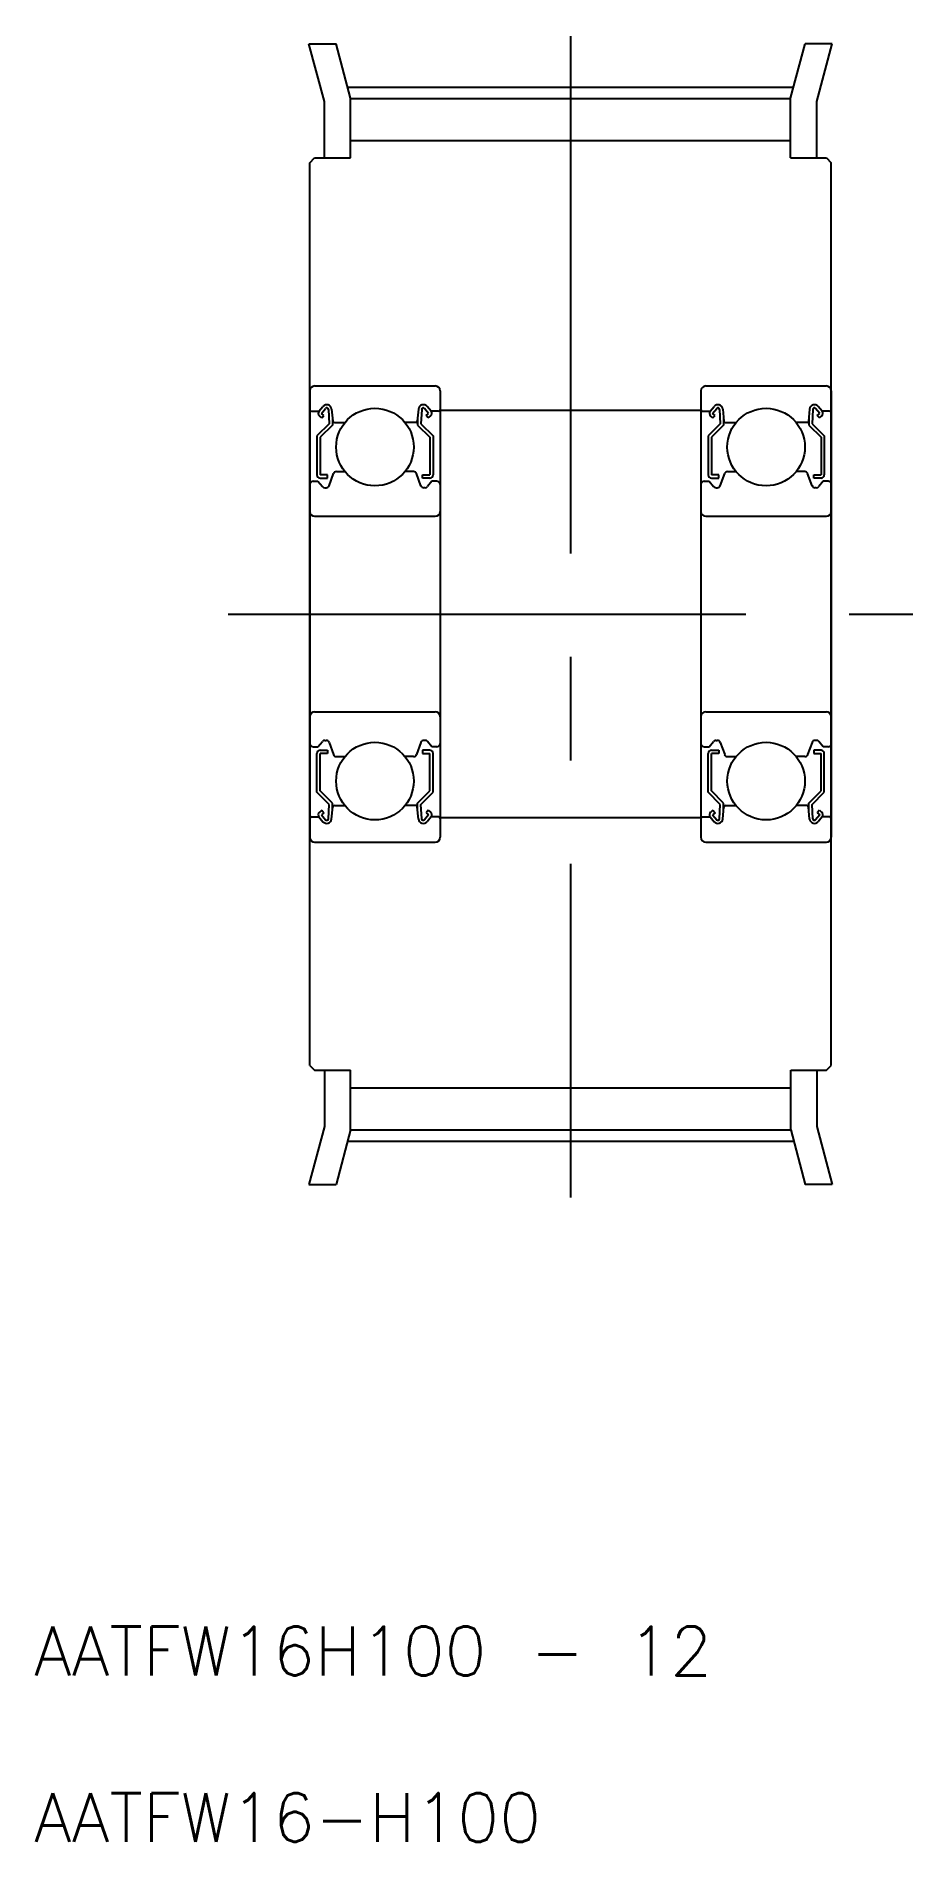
# Model space of a CAD drawing. Extents: x 22 to 76, y 0 to 111.
import ezdxf
from ezdxf.enums import TextEntityAlignment as Align

# ---------------------------------------------------------------- set-up
doc = ezdxf.new("R2010")
doc.units = 0
doc.linetypes.add('CENTER', pattern=[50.8, 31.75, -6.35, 6.35, -6.35])
doc.layers.get('0').update_dxf_attribs({"linetype": 'CONTINUOUS'})
doc.layers.add('CENTER', color=1, linetype='CONTINUOUS')
doc.styles.get("Standard").update_dxf_attribs({"font": 'txt.shx', "bigfont": 'bigfont.shx'})

msp = doc.modelspace()

# ---------------------------------------------------------------- linework, layer by layer
at = {"color": 7, "linetype": 'CONTINUOUS'}
for p, q in [((39.67, 107.12), (38.72, 110.67)), ((38.72, 110.67), (40.38, 110.67)), ((41.27, 107.33), (40.38, 110.67)), ((68.27, 107.33), (69.17, 110.67)), ((70.83, 110.67), (69.17, 110.67)), ((69.88, 107.12), (70.83, 110.67)), ((39.67, 103.67), (39.67, 107.12)), ((41.27, 103.67), (41.27, 107.33)), ((41.27, 107.32), (68.27, 107.32)), ((68.27, 103.67), (68.27, 107.33)), ((69.88, 103.67), (69.88, 107.12)), ((41.27, 104.74), (68.27, 104.74)), ((38.77, 103.37), (39.07, 103.67)), ((38.77, 47.97), (38.77, 103.37)), ((39.07, 103.67), (41.27, 103.67)), ((68.27, 103.67), (70.48, 103.67)), ((70.48, 103.67), (70.77, 103.37)), ((70.77, 47.97), (70.77, 103.37)), ((38.77, 89.37), (38.77, 61.97)), ((39.07, 89.67), (46.47, 89.67)), ((46.77, 89.37), (46.77, 61.97)), ((62.77, 89.37), (62.77, 61.97)), ((63.07, 89.67), (70.47, 89.67)), ((70.77, 89.37), (70.77, 61.97)), ((38.87, 88.12), (39.33, 88.12)), ((39.33, 88.12), (39.58, 88.42)), ((39.51, 87.71), (39.36, 87.84)), ((39.49, 87.99), (39.74, 88.29)), ((39.64, 87.86), (39.49, 87.99)), ((39.51, 87.71), (39.64, 87.86)), ((39.91, 88.23), (39.96, 87.35)), ((40.11, 88.25), (40.18, 87.51)), ((40.16, 87.74), (40.16, 87.27)), ((45.44, 88.25), (45.37, 87.51)), ((45.39, 87.74), (45.39, 87.27)), ((45.64, 88.23), (45.59, 87.35)), ((46.06, 87.99), (45.81, 88.29)), ((45.91, 87.86), (46.06, 87.99)), ((46.04, 87.71), (45.91, 87.86)), ((46.21, 88.12), (45.97, 88.42)), ((46.04, 87.71), (46.19, 87.84)), ((46.67, 88.12), (46.21, 88.12)), ((62.77, 88.17), (46.77, 88.17)), ((62.87, 88.12), (63.33, 88.12)), ((63.33, 88.12), (63.58, 88.42)), ((63.51, 87.71), (63.36, 87.84)), ((63.49, 87.99), (63.74, 88.29)), ((63.64, 87.86), (63.49, 87.99)), ((63.51, 87.71), (63.64, 87.86)), ((63.91, 88.23), (63.96, 87.35)), ((64.11, 88.25), (64.18, 87.51)), ((64.16, 87.74), (64.16, 87.27)), ((69.44, 88.25), (69.37, 87.51)), ((69.39, 87.74), (69.39, 87.27)), ((69.64, 88.23), (69.59, 87.35)), ((70.06, 87.99), (69.81, 88.29)), ((69.91, 87.86), (70.06, 87.99)), ((70.04, 87.71), (69.91, 87.86)), ((70.21, 88.12), (69.97, 88.42)), ((70.04, 87.71), (70.19, 87.84)), ((70.67, 88.12), (70.21, 88.12)), ((39.96, 87.35), (39.21, 86.6)), ((39.21, 86.6), (39.21, 84.22)), ((40.16, 87.27), (39.41, 86.52)), ((39.41, 86.52), (39.41, 84.22)), ((40.28, 87.42), (40.93, 87.42)), ((45.27, 87.42), (44.62, 87.42)), ((45.39, 87.27), (46.14, 86.52)), ((45.59, 87.35), (46.34, 86.6)), ((46.14, 86.52), (46.14, 84.22)), ((46.34, 86.6), (46.34, 84.22)), ((63.96, 87.35), (63.21, 86.6)), ((63.21, 86.6), (63.21, 84.22)), ((64.16, 87.27), (63.41, 86.52)), ((63.41, 86.52), (63.41, 84.22)), ((64.28, 87.42), (64.93, 87.42)), ((69.27, 87.42), (68.62, 87.42)), ((69.39, 87.27), (70.14, 86.52)), ((69.59, 87.35), (70.34, 86.6)), ((70.14, 86.52), (70.14, 84.22)), ((70.34, 86.6), (70.34, 84.22)), ((39.96, 83.55), (40.23, 84.29)), ((40.41, 84.42), (40.93, 84.42)), ((45.14, 84.42), (44.62, 84.42)), ((45.59, 83.55), (45.32, 84.29)), ((63.96, 83.55), (64.23, 84.29)), ((64.41, 84.42), (64.93, 84.42)), ((69.14, 84.42), (68.62, 84.42)), ((69.59, 83.55), (69.32, 84.29)), ((38.97, 83.82), (39.27, 83.82)), ((39.27, 83.82), (39.55, 83.49)), ((39.86, 84.22), (39.41, 84.22)), ((39.41, 84.02), (39.86, 84.02)), ((39.7, 83.42), (39.77, 83.42)), ((39.86, 84.02), (39.86, 84.22)), ((45.69, 84.22), (46.14, 84.22)), ((45.69, 84.02), (45.69, 84.22)), ((46.14, 84.02), (45.69, 84.02)), ((45.85, 83.42), (45.78, 83.42)), ((46.27, 83.82), (46, 83.49)), ((46.57, 83.82), (46.27, 83.82)), ((62.97, 83.82), (63.27, 83.82)), ((63.27, 83.82), (63.55, 83.49)), ((63.86, 84.22), (63.41, 84.22)), ((63.41, 84.02), (63.86, 84.02)), ((63.7, 83.42), (63.77, 83.42)), ((63.86, 84.02), (63.86, 84.22)), ((69.69, 84.02), (69.69, 84.22)), ((69.69, 84.22), (70.14, 84.22)), ((70.14, 84.02), (69.69, 84.02)), ((69.85, 83.42), (69.78, 83.42)), ((70.27, 83.82), (70, 83.49)), ((70.57, 83.82), (70.27, 83.82)), ((39.07, 81.67), (46.47, 81.67)), ((63.07, 81.67), (70.47, 81.67)), ((39.07, 69.67), (46.47, 69.67)), ((63.07, 69.67), (70.47, 69.67)), ((39.27, 67.52), (39.55, 67.85)), ((39.7, 67.92), (39.77, 67.92)), ((39.96, 67.79), (40.23, 67.05)), ((45.59, 67.79), (45.32, 67.05)), ((45.85, 67.92), (45.78, 67.92)), ((46.27, 67.52), (46, 67.85)), ((63.27, 67.52), (63.55, 67.85)), ((63.7, 67.92), (63.77, 67.92)), ((63.96, 67.79), (64.23, 67.05)), ((69.59, 67.79), (69.32, 67.05)), ((69.85, 67.92), (69.78, 67.92)), ((70.27, 67.52), (70, 67.85)), ((38.97, 67.52), (39.27, 67.52)), ((39.21, 64.74), (39.21, 67.12)), ((39.41, 67.32), (39.86, 67.32)), ((39.41, 64.82), (39.41, 67.12)), ((39.86, 67.12), (39.41, 67.12)), ((39.86, 67.32), (39.86, 67.12)), ((40.41, 66.92), (40.93, 66.92)), ((40.54, 66.92), (40.54, 66.92)), ((40.67, 66.92), (40.67, 66.92)), ((45.14, 66.92), (44.62, 66.92)), ((45.69, 67.32), (45.69, 67.12)), ((46.14, 67.32), (45.69, 67.32)), ((45.69, 67.12), (46.14, 67.12)), ((46.14, 64.82), (46.14, 67.12)), ((46.57, 67.52), (46.27, 67.52)), ((46.34, 64.74), (46.34, 67.12)), ((62.97, 67.52), (63.27, 67.52)), ((63.21, 64.74), (63.21, 67.12)), ((63.41, 67.32), (63.86, 67.32)), ((63.86, 67.12), (63.41, 67.12)), ((63.41, 64.82), (63.41, 67.12)), ((63.86, 67.32), (63.86, 67.12)), ((64.41, 66.92), (64.93, 66.92)), ((64.54, 66.92), (64.54, 66.92)), ((64.67, 66.92), (64.67, 66.92)), ((69.14, 66.92), (68.62, 66.92)), ((70.14, 67.32), (69.69, 67.32)), ((69.69, 67.32), (69.69, 67.12)), ((69.69, 67.12), (70.14, 67.12)), ((70.14, 64.82), (70.14, 67.12)), ((70.57, 67.52), (70.27, 67.52)), ((70.34, 64.74), (70.34, 67.12)), ((39.96, 63.99), (39.21, 64.74)), ((40.16, 64.07), (39.41, 64.82)), ((45.39, 64.07), (46.14, 64.82)), ((45.59, 63.99), (46.34, 64.74)), ((63.96, 63.99), (63.21, 64.74)), ((64.16, 64.07), (63.41, 64.82)), ((69.39, 64.07), (70.14, 64.82)), ((69.59, 63.99), (70.34, 64.74)), ((38.87, 63.22), (39.33, 63.22)), ((39.33, 63.22), (39.58, 62.92)), ((39.51, 63.63), (39.36, 63.5)), ((39.64, 63.48), (39.49, 63.35)), ((39.49, 63.35), (39.74, 63.05)), ((39.51, 63.63), (39.64, 63.48)), ((39.91, 63.11), (39.96, 63.99)), ((40.11, 63.09), (40.18, 63.83)), ((40.16, 63.6), (40.16, 64.07)), ((40.28, 63.92), (40.93, 63.92)), ((45.27, 63.92), (44.62, 63.92)), ((45.44, 63.09), (45.37, 63.83)), ((45.39, 63.6), (45.39, 64.07)), ((45.64, 63.11), (45.59, 63.99)), ((46.06, 63.35), (45.81, 63.05)), ((46.04, 63.63), (45.91, 63.48)), ((45.91, 63.48), (46.06, 63.35)), ((46.21, 63.22), (45.97, 62.92)), ((46.04, 63.63), (46.19, 63.5)), ((46.67, 63.22), (46.21, 63.22)), ((62.87, 63.22), (63.33, 63.22)), ((63.33, 63.22), (63.58, 62.92)), ((63.51, 63.63), (63.36, 63.5)), ((63.64, 63.48), (63.49, 63.35)), ((63.49, 63.35), (63.74, 63.05)), ((63.51, 63.63), (63.64, 63.48)), ((63.91, 63.11), (63.96, 63.99)), ((64.11, 63.09), (64.18, 63.83)), ((64.16, 63.6), (64.16, 64.07)), ((64.28, 63.92), (64.93, 63.92)), ((69.27, 63.92), (68.62, 63.92)), ((69.44, 63.09), (69.37, 63.83)), ((69.39, 63.6), (69.39, 64.07)), ((69.64, 63.11), (69.59, 63.99)), ((70.06, 63.35), (69.81, 63.05)), ((70.04, 63.63), (69.91, 63.48)), ((69.91, 63.48), (70.06, 63.35)), ((70.21, 63.22), (69.97, 62.92)), ((70.04, 63.63), (70.19, 63.5)), ((70.67, 63.22), (70.21, 63.22)), ((62.77, 63.17), (46.77, 63.17)), ((39.07, 61.67), (46.47, 61.67)), ((63.07, 61.67), (70.47, 61.67)), ((38.77, 47.97), (39.07, 47.67)), ((39.07, 47.67), (41.27, 47.67)), ((39.67, 47.67), (39.67, 44.22)), ((41.27, 44.01), (41.27, 47.67)), ((68.28, 47.67), (70.48, 47.67)), ((68.28, 44.01), (68.28, 47.67)), ((69.88, 47.67), (69.88, 44.22)), ((70.48, 47.67), (70.77, 47.97)), ((41.27, 46.6), (68.28, 46.6)), ((39.67, 44.22), (38.72, 40.67)), ((41.27, 44.01), (40.38, 40.67)), ((41.27, 44.01), (68.28, 44.01)), ((68.28, 44.01), (69.17, 40.67)), ((69.88, 44.22), (70.83, 40.67)), ((38.72, 40.67), (40.38, 40.67)), ((70.83, 40.67), (69.17, 40.67))]:
    msp.add_line(p, q, dxfattribs=at)
for centre in [(42.77, 85.92), (66.77, 85.92), (42.77, 65.42), (66.77, 65.42)]:
    msp.add_circle(centre, 2.38, dxfattribs=at)
for centre, radius, start, end in [((39.07, 89.37), 0.3, 90, 180), ((46.47, 89.37), 0.3, 0, 90), ((63.07, 89.37), 0.3, 90, 180), ((70.47, 89.37), 0.3, 0, 90), ((38.87, 88.22), 0.1, 180, 270), ((39.49, 87.99), 0.2, 140.002, 230.0863), ((39.81, 88.22), 0.3, 4.9968, 140.002), ((39.81, 88.23), 0.1, 2.8198, 140.0022), ((45.74, 88.22), 0.3, 39.998, 175.0032), ((45.73, 88.23), 0.1, 39.9978, 177.1802), ((46.06, 87.99), 0.2, 309.9137, 39.998), ((46.67, 88.22), 0.1, 270, 0), ((62.87, 88.22), 0.1, 180, 270), ((63.49, 87.99), 0.2, 140.002, 230.0863), ((63.81, 88.22), 0.3, 4.9968, 140.002), ((63.81, 88.23), 0.1, 2.8198, 140.0022), ((69.74, 88.22), 0.3, 39.998, 175.0032), ((69.73, 88.23), 0.1, 39.9978, 177.1802), ((70.06, 87.99), 0.2, 309.9137, 39.998), ((70.67, 88.22), 0.1, 270, 0), ((40.28, 87.52), 0.1, 184.9968, 269.9991), ((45.27, 87.52), 0.1, 270.0009, 355.0032), ((64.28, 87.52), 0.1, 184.9968, 269.9991), ((69.27, 87.52), 0.1, 270.0009, 355.0032), ((40.41, 84.22), 0.2, 90, 159.9916), ((45.14, 84.22), 0.2, 20.0084, 90), ((64.41, 84.22), 0.2, 90, 159.9916), ((69.14, 84.22), 0.2, 20.0084, 90), ((38.97, 83.62), 0.2, 90, 180), ((39.41, 84.22), 0.2, 180, 270), ((39.7, 83.62), 0.2, 219.9952, 270), ((39.77, 83.62), 0.2, 270, 339.9916), ((45.78, 83.62), 0.2, 200.0084, 270), ((45.85, 83.62), 0.2, 270, 320.0048), ((46.14, 84.22), 0.2, 270, 0), ((46.57, 83.62), 0.2, 0, 90), ((62.97, 83.62), 0.2, 90, 180), ((63.41, 84.22), 0.2, 180, 270), ((63.7, 83.62), 0.2, 219.9952, 270), ((63.77, 83.62), 0.2, 270, 339.9916), ((69.78, 83.62), 0.2, 200.0084, 270), ((69.85, 83.62), 0.2, 270, 320.0048), ((70.14, 84.22), 0.2, 270, 0), ((70.57, 83.62), 0.2, 0, 90), ((39.07, 81.97), 0.3, 180, 270), ((46.47, 81.97), 0.3, 270, 0), ((63.07, 81.97), 0.3, 180, 270), ((70.47, 81.97), 0.3, 270, 0), ((39.07, 69.37), 0.3, 90, 180), ((46.47, 69.37), 0.3, 0, 90), ((63.07, 69.37), 0.3, 90, 180), ((70.47, 69.37), 0.3, 0, 90), ((38.97, 67.72), 0.2, 180, 270), ((39.7, 67.72), 0.2, 90, 140.0048), ((39.77, 67.72), 0.2, 20.0084, 90), ((45.78, 67.72), 0.2, 90, 159.9916), ((45.85, 67.72), 0.2, 39.9952, 90), ((46.57, 67.72), 0.2, 270, 0), ((62.97, 67.72), 0.2, 180, 270), ((63.7, 67.72), 0.2, 90, 140.0048), ((63.77, 67.72), 0.2, 20.0084, 90), ((69.78, 67.72), 0.2, 90, 159.9916), ((69.85, 67.72), 0.2, 39.9952, 90), ((70.57, 67.72), 0.2, 270, 0), ((39.41, 67.12), 0.2, 90, 180), ((40.41, 67.12), 0.2, 200.0084, 270), ((45.14, 67.12), 0.2, 270, 339.9916), ((46.14, 67.12), 0.2, 0, 90), ((63.41, 67.12), 0.2, 90, 180), ((64.41, 67.12), 0.2, 200.0084, 270), ((69.14, 67.12), 0.2, 270, 339.9916), ((70.14, 67.12), 0.2, 0, 90), ((38.87, 63.12), 0.1, 90, 180), ((39.49, 63.35), 0.2, 129.9137, 219.998), ((40.28, 63.82), 0.1, 90.0009, 175.0032), ((45.27, 63.82), 0.1, 4.9968, 89.9991), ((46.06, 63.35), 0.2, 320.002, 50.0863), ((46.67, 63.12), 0.1, 0, 90), ((62.87, 63.12), 0.1, 90, 180), ((63.49, 63.35), 0.2, 129.9137, 219.998), ((64.28, 63.82), 0.1, 90.0009, 175.0032), ((69.27, 63.82), 0.1, 4.9968, 89.9991), ((70.06, 63.35), 0.2, 320.002, 50.0863), ((70.67, 63.12), 0.1, 0, 90), ((39.81, 63.12), 0.3, 219.998, 355.0032), ((39.81, 63.11), 0.1, 219.9978, 357.1802), ((45.74, 63.12), 0.3, 184.9968, 320.002), ((45.73, 63.11), 0.1, 182.8198, 320.0022), ((63.81, 63.12), 0.3, 219.998, 355.0032), ((63.81, 63.11), 0.1, 219.9978, 357.1802), ((69.74, 63.12), 0.3, 184.9968, 320.002), ((69.73, 63.11), 0.1, 182.8198, 320.0022), ((39.07, 61.97), 0.3, 180, 270), ((46.47, 61.97), 0.3, 270, 0), ((63.07, 61.97), 0.3, 180, 270), ((70.47, 61.97), 0.3, 270, 0)]:
    msp.add_arc(centre, radius, start, end, dxfattribs=at)
at = {"layer": 'CENTER', "color": 1, "linetype": 'CENTER'}
for p, q in [((54.77, 111.14), (54.77, 39.86)), ((41.09, 108.01), (68.46, 108.01)), ((33.77, 75.67), (75.78, 75.67)), ((41.09, 43.33), (68.46, 43.33))]:
    msp.add_line(p, q, dxfattribs=at)

# ---------------------------------------------------------------- texts
at = {"color": 7, "linetype": 'CONTINUOUS'}
for s, p in [('AATFW16H100 - 12', (21.85, 9.63)), ('AATFW16-H100', (21.85, -0.59))]:
    msp.add_text(s, height=3, dxfattribs=at).set_placement(p, align=Align.BOTTOM_LEFT)

doc.saveas('drawing.dxf')
